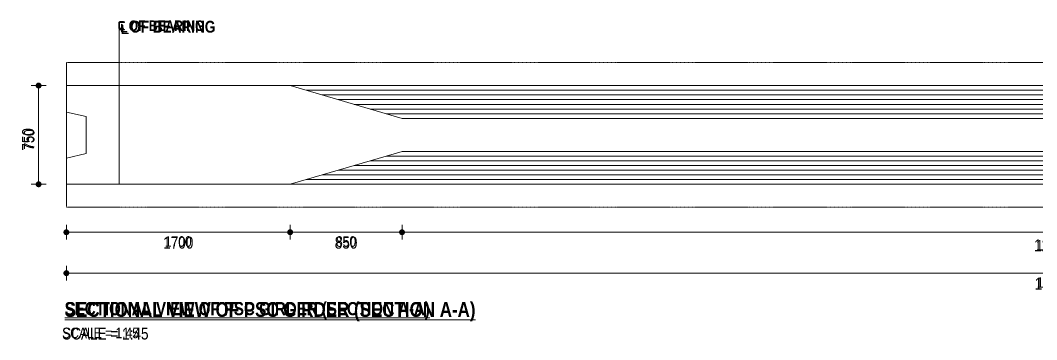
# Model space of a CAD drawing. Header units: millimetres. Extents: x -899 to 143471, y -7850 to 22336.
# Drawn here: x -343 to 7379, y -6731 to -4305 of the extents above; entities that cross this region are included whole.
import ezdxf

# ---------------------------------------------------------------- set-up
doc = ezdxf.new("R2010")
doc.units = ezdxf.units.MM
doc.header["$PDMODE"] = 3
doc.linetypes.add('CENTER2', pattern=[28.575, 19.05, -3.175, 3.175, -3.175])
doc.linetypes.add('DASHED2', pattern=[0.375, 0.25, -0.125])
for name, color, linetype, lineweight in [('Center Line', 3, 'CENTER2', 9), ('Concrete inside', 124, 'Continuous', 13), ('Concrete Out', 4, 'Continuous', 20), ('Dimension', 3, 'Continuous', 9), ('Dimension @ 40', 3, 'Continuous', 9), ('Dimension @ 45', 3, 'Continuous', 9), ('Text_Normal', 7, 'Continuous', 25), ('Text_Normal @ 40', 7, 'Continuous', 25), ('Text_Normal @ 45', 7, 'Continuous', 25), ('Text_Title', 1, 'Continuous', 20), ('Text_Title @ 40', 1, 'Continuous', 20), ('Text_Title @ 45', 1, 'Continuous', 20)]:
    doc.layers.add(name, color=color, linetype=linetype, lineweight=lineweight)
doc.styles.add('SWIS_B_N', font='swisscb.ttf', dxfattribs={"height": 2})
doc.styles.add('SWIS_B_T', font='swisscb.ttf', dxfattribs={"height": 2.5})
doc.styles.add('SWIS_R_N', font='swissc.ttf', dxfattribs={"height": 2})
doc.dimstyles.new('Dot_Anno', dxfattribs={"dimtxt": 2, "dimasz": 1, "dimexe": 1.25, "dimexo": 0.75, "dimgap": 0.75, "dimtad": 2, "dimdec": 0, "dimzin": 0, "dimdsep": 46, "dimtxsty": 'SWIS_R_N', "dimblk": 'DOT', "dimcen": 0.5, "dimadec": 0, "dimazin": 0, "dimtfac": 1, "dimtdec": 0, "dimtofl": 0, "dimtmove": 0, "dimatfit": 3, "dimfxl": 1.25, "dimfxlon": 1, "dimtolj": 1, "dimtzin": 0, "dimarcsym": 0})

# ---------------------------------------------------------------- blocks, each defined once
blk = doc.blocks.new('*U958')
at = {"layer": 'Text_Title @ 40', "insert": (-6, -6445.6), "char_height": 100, "attachment_point": 1, "style": 'SWIS_B_T'}
blk.add_mtext_dynamic_manual_height_columns('{\\LSECTIONAL VIEW OF PSC GIRDER (SECTION A-A)}', width=3688.34, gutter_width=550, heights=[0], dxfattribs=at)
at = {"layer": 'Text_Title @ 45', "insert": (-6, -6445.6), "char_height": 112.5, "attachment_point": 1, "style": 'SWIS_B_T'}
blk.add_mtext_dynamic_manual_height_columns('{\\LSECTIONAL VIEW OF PSC GIRDER (SECTION A-A)}', width=4149.383, gutter_width=618.8, heights=[0], dxfattribs=at)
blk = doc.blocks.new('*U959')
at = {"layer": 'Text_Normal @ 40', "insert": (-25.2, -6640), "char_height": 80, "attachment_point": 1, "style": 'SWIS_R_N'}
blk.add_mtext_dynamic_manual_height_columns('SCALE = 1:45', width=786.347, gutter_width=400, heights=[0], dxfattribs=at)
at = {"layer": 'Text_Normal @ 45', "insert": (-25.2, -6640), "char_height": 90, "attachment_point": 1, "style": 'SWIS_R_N'}
blk.add_mtext_dynamic_manual_height_columns('SCALE = 1:45', width=884.64, gutter_width=450, heights=[0], dxfattribs=at)
blk = doc.blocks.new('_Dot')
at = {"color": 0, "linetype": 'ByBlock', "lineweight": -2}
blk.add_line((-0.5, 0), (-1, 0), dxfattribs=at)
at = {"color": 0, "linetype": 'ByBlock', "const_width": 0.5}
blk.add_lwpolyline([(-0.25, 0, 1), (0.25, 0, 1)], format="xyb", close=True, dxfattribs=at)
blk = doc.blocks.new('*D777')
at = {"layer": 'Defpoints', "color": 0, "transparency": 16777216}
for p in [(-204.1, -4800.7), (6.8, -4800.7), (6.8, -5550.7)]:
    blk.add_point(p, dxfattribs=at)
at = {"layer": 'Dimension', "color": 0, "lineweight": -2, "transparency": 16777216}
for p, q in [((-154.1, -4800.7), (-254.1, -4800.7)), ((-204.1, -5510.7), (-204.1, -4840.7)), ((-154.1, -5550.7), (-254.1, -5550.7))]:
    blk.add_line(p, q, dxfattribs=at)
at = {"layer": 'Dimension', "color": 0, "lineweight": -2, "transparency": 16777216, "xscale": 40, "yscale": 40, "zscale": 40}
for p, rotation in [((-204.1, -4800.7), 90), ((-204.1, -5550.7), 270)]:
    blk.add_blockref('_Dot', p, dxfattribs=dict(at, rotation=rotation))
at = {"layer": 'Dimension', "color": 0, "transparency": 16777216, "insert": (-275.1, -5210), "char_height": 80, "attachment_point": 5, "rotation": 90, "style": 'SWIS_R_N'}
blk.add_mtext('\\A1;750', dxfattribs=at)
blk = doc.blocks.new('*D778')
at = {"layer": 'Defpoints', "color": 0, "transparency": 16777216}
for p in [(-204.1, -4800.7), (6.8, -4800.7), (6.8, -5550.7)]:
    blk.add_point(p, dxfattribs=at)
at = {"layer": 'Dimension', "color": 0, "lineweight": -2, "transparency": 16777216}
for p, q in [((-147.8, -4800.7), (-260.3, -4800.7)), ((-204.1, -5505.7), (-204.1, -4845.7)), ((-147.8, -5550.7), (-260.3, -5550.7))]:
    blk.add_line(p, q, dxfattribs=at)
at = {"layer": 'Dimension', "color": 0, "lineweight": -2, "transparency": 16777216, "xscale": 45, "yscale": 45, "zscale": 45}
for p, rotation in [((-204.1, -4800.7), 90), ((-204.1, -5550.7), 270)]:
    blk.add_blockref('_Dot', p, dxfattribs=dict(at, rotation=rotation))
at = {"layer": 'Dimension', "color": 0, "transparency": 16777216, "insert": (-284, -5210), "char_height": 90, "attachment_point": 5, "rotation": 90, "style": 'SWIS_R_N'}
blk.add_mtext('\\A1;750', dxfattribs=at)
blk = doc.blocks.new('*D780')
at = {"layer": 'Defpoints', "color": 0, "transparency": 16777216}
for p in [(6.8, -5550.7), (1706.8, -5550.7), (1706.8, -5915.1)]:
    blk.add_point(p, dxfattribs=at)
at = {"layer": 'Dimension', "color": 0, "lineweight": -2, "transparency": 16777216}
for p, q in [((6.8, -5865.1), (6.8, -5965.1)), ((1706.8, -5865.1), (1706.8, -5965.1)), ((46.8, -5915.1), (1666.8, -5915.1))]:
    blk.add_line(p, q, dxfattribs=at)
at = {"layer": 'Dimension', "color": 0, "lineweight": -2, "transparency": 16777216, "xscale": 40, "yscale": 40, "zscale": 40, "rotation": 180}
blk.add_blockref('_Dot', (6.8, -5915.1), dxfattribs=at)
at = {"layer": 'Dimension', "color": 0, "lineweight": -2, "transparency": 16777216, "xscale": 40, "yscale": 40, "zscale": 40}
blk.add_blockref('_Dot', (1706.8, -5915.1), dxfattribs=at)
at = {"layer": 'Dimension', "color": 0, "transparency": 16777216, "insert": (856.8, -5986.1), "char_height": 80, "attachment_point": 5, "style": 'SWIS_R_N'}
blk.add_mtext('\\A1;1700', dxfattribs=at)
blk = doc.blocks.new('*D781')
at = {"layer": 'Defpoints', "color": 0, "transparency": 16777216}
for p in [(6.8, -5550.7), (1706.8, -5550.7), (1706.8, -5915.1)]:
    blk.add_point(p, dxfattribs=at)
at = {"layer": 'Dimension', "color": 0, "lineweight": -2, "transparency": 16777216}
for p, q in [((6.8, -5858.8), (6.8, -5971.3)), ((1706.8, -5858.8), (1706.8, -5971.3)), ((51.8, -5915.1), (1661.8, -5915.1))]:
    blk.add_line(p, q, dxfattribs=at)
at = {"layer": 'Dimension', "color": 0, "lineweight": -2, "transparency": 16777216, "xscale": 45, "yscale": 45, "zscale": 45, "rotation": 180}
blk.add_blockref('_Dot', (6.8, -5915.1), dxfattribs=at)
at = {"layer": 'Dimension', "color": 0, "lineweight": -2, "transparency": 16777216, "xscale": 45, "yscale": 45, "zscale": 45}
blk.add_blockref('_Dot', (1706.8, -5915.1), dxfattribs=at)
at = {"layer": 'Dimension', "color": 0, "transparency": 16777216, "insert": (856.8, -5995), "char_height": 90, "attachment_point": 5, "style": 'SWIS_R_N'}
blk.add_mtext('\\A1;1700', dxfattribs=at)
blk = doc.blocks.new('*D783')
at = {"layer": 'Defpoints', "color": 0, "transparency": 16777216}
for p in [(2556.8, -5300.7), (1706.8, -5550.7), (2556.8, -5915.1)]:
    blk.add_point(p, dxfattribs=at)
at = {"layer": 'Dimension', "color": 0, "lineweight": -2, "transparency": 16777216}
for p, q in [((1706.8, -5865.1), (1706.8, -5965.1)), ((2556.8, -5865.1), (2556.8, -5965.1)), ((1746.8, -5915.1), (2516.8, -5915.1))]:
    blk.add_line(p, q, dxfattribs=at)
at = {"layer": 'Dimension', "color": 0, "lineweight": -2, "transparency": 16777216, "xscale": 40, "yscale": 40, "zscale": 40, "rotation": 180}
blk.add_blockref('_Dot', (1706.8, -5915.1), dxfattribs=at)
at = {"layer": 'Dimension', "color": 0, "lineweight": -2, "transparency": 16777216, "xscale": 40, "yscale": 40, "zscale": 40}
blk.add_blockref('_Dot', (2556.8, -5915.1), dxfattribs=at)
at = {"layer": 'Dimension', "color": 0, "transparency": 16777216, "insert": (2131.8, -5986.1), "char_height": 80, "attachment_point": 5, "style": 'SWIS_R_N'}
blk.add_mtext('\\A1;850', dxfattribs=at)
blk = doc.blocks.new('*D784')
at = {"layer": 'Defpoints', "color": 0, "transparency": 16777216}
for p in [(2556.8, -5300.7), (1706.8, -5550.7), (2556.8, -5915.1)]:
    blk.add_point(p, dxfattribs=at)
at = {"layer": 'Dimension', "color": 0, "lineweight": -2, "transparency": 16777216}
for p, q in [((1706.8, -5858.8), (1706.8, -5971.3)), ((2556.8, -5858.8), (2556.8, -5971.3)), ((1751.8, -5915.1), (2511.8, -5915.1))]:
    blk.add_line(p, q, dxfattribs=at)
at = {"layer": 'Dimension', "color": 0, "lineweight": -2, "transparency": 16777216, "xscale": 45, "yscale": 45, "zscale": 45, "rotation": 180}
blk.add_blockref('_Dot', (1706.8, -5915.1), dxfattribs=at)
at = {"layer": 'Dimension', "color": 0, "lineweight": -2, "transparency": 16777216, "xscale": 45, "yscale": 45, "zscale": 45}
blk.add_blockref('_Dot', (2556.8, -5915.1), dxfattribs=at)
at = {"layer": 'Dimension', "color": 0, "transparency": 16777216, "insert": (2131.8, -5995), "char_height": 90, "attachment_point": 5, "style": 'SWIS_R_N'}
blk.add_mtext('\\A1;850', dxfattribs=at)
blk = doc.blocks.new('*D786')
at = {"layer": 'Defpoints', "color": 0, "transparency": 16777216}
for p in [(2556.8, -5300.7), (15006.8, -5550.7), (15006.8, -5915.1)]:
    blk.add_point(p, dxfattribs=at)
at = {"layer": 'Dimension', "color": 0, "lineweight": -2, "transparency": 16777216}
for p, q in [((2556.8, -5865.1), (2556.8, -5965.1)), ((15006.8, -5865.1), (15006.8, -5965.1)), ((2596.8, -5915.1), (14966.8, -5915.1))]:
    blk.add_line(p, q, dxfattribs=at)
at = {"layer": 'Dimension', "color": 0, "lineweight": -2, "transparency": 16777216, "xscale": 40, "yscale": 40, "zscale": 40, "rotation": 180}
blk.add_blockref('_Dot', (2556.8, -5915.1), dxfattribs=at)
at = {"layer": 'Dimension', "color": 0, "lineweight": -2, "transparency": 16777216, "xscale": 40, "yscale": 40, "zscale": 40}
blk.add_blockref('_Dot', (15006.8, -5915.1), dxfattribs=at)
at = {"layer": 'Dimension', "color": 0, "transparency": 16777216, "insert": (7502.4, -6015.2), "char_height": 80, "attachment_point": 5, "style": 'SWIS_R_N'}
blk.add_mtext('\\A1;12450', dxfattribs=at)
blk = doc.blocks.new('*D787')
at = {"layer": 'Defpoints', "color": 0, "transparency": 16777216}
for p in [(2556.8, -5300.7), (15006.8, -5550.7), (15006.8, -5915.1)]:
    blk.add_point(p, dxfattribs=at)
at = {"layer": 'Dimension', "color": 0, "lineweight": -2, "transparency": 16777216}
for p, q in [((2556.8, -5858.8), (2556.8, -5971.3)), ((15006.8, -5858.8), (15006.8, -5971.3)), ((2601.8, -5915.1), (14961.8, -5915.1))]:
    blk.add_line(p, q, dxfattribs=at)
at = {"layer": 'Dimension', "color": 0, "lineweight": -2, "transparency": 16777216, "xscale": 45, "yscale": 45, "zscale": 45, "rotation": 180}
blk.add_blockref('_Dot', (2556.8, -5915.1), dxfattribs=at)
at = {"layer": 'Dimension', "color": 0, "lineweight": -2, "transparency": 16777216, "xscale": 45, "yscale": 45, "zscale": 45}
blk.add_blockref('_Dot', (15006.8, -5915.1), dxfattribs=at)
at = {"layer": 'Dimension', "color": 0, "transparency": 16777216, "insert": (7502.4, -6015.2), "char_height": 90, "attachment_point": 5, "style": 'SWIS_R_N'}
blk.add_mtext('\\A1;12450', dxfattribs=at)
blk = doc.blocks.new('*D789')
at = {"layer": 'Defpoints', "color": 0, "transparency": 16777216}
for p in [(6.8, -5550.7), (15006.8, -5550.7), (15006.8, -6226.1)]:
    blk.add_point(p, dxfattribs=at)
at = {"layer": 'Dimension', "color": 0, "lineweight": -2, "transparency": 16777216}
for p, q in [((6.8, -6176.1), (6.8, -6276.1)), ((15006.8, -6176.1), (15006.8, -6276.1)), ((46.8, -6226.1), (14966.8, -6226.1))]:
    blk.add_line(p, q, dxfattribs=at)
at = {"layer": 'Dimension', "color": 0, "lineweight": -2, "transparency": 16777216, "xscale": 40, "yscale": 40, "zscale": 40, "rotation": 180}
blk.add_blockref('_Dot', (6.8, -6226.1), dxfattribs=at)
at = {"layer": 'Dimension', "color": 0, "lineweight": -2, "transparency": 16777216, "xscale": 40, "yscale": 40, "zscale": 40}
blk.add_blockref('_Dot', (15006.8, -6226.1), dxfattribs=at)
at = {"layer": 'Dimension', "color": 0, "transparency": 16777216, "insert": (7506.8, -6297.2), "char_height": 80, "attachment_point": 5, "style": 'SWIS_R_N'}
blk.add_mtext('\\A1;15000', dxfattribs=at)
blk = doc.blocks.new('*D790')
at = {"layer": 'Defpoints', "color": 0, "transparency": 16777216}
for p in [(6.8, -5550.7), (15006.8, -5550.7), (15006.8, -6226.1)]:
    blk.add_point(p, dxfattribs=at)
at = {"layer": 'Dimension', "color": 0, "lineweight": -2, "transparency": 16777216}
for p, q in [((6.8, -6169.9), (6.8, -6282.4)), ((15006.8, -6169.9), (15006.8, -6282.4)), ((51.8, -6226.1), (14961.8, -6226.1))]:
    blk.add_line(p, q, dxfattribs=at)
at = {"layer": 'Dimension', "color": 0, "lineweight": -2, "transparency": 16777216, "xscale": 45, "yscale": 45, "zscale": 45, "rotation": 180}
blk.add_blockref('_Dot', (6.8, -6226.1), dxfattribs=at)
at = {"layer": 'Dimension', "color": 0, "lineweight": -2, "transparency": 16777216, "xscale": 45, "yscale": 45, "zscale": 45}
blk.add_blockref('_Dot', (15006.8, -6226.1), dxfattribs=at)
at = {"layer": 'Dimension', "color": 0, "transparency": 16777216, "insert": (7506.8, -6306.1), "char_height": 90, "attachment_point": 5, "style": 'SWIS_R_N'}
blk.add_mtext('\\A1;15000', dxfattribs=at)
blk = doc.blocks.new('*U987')
at = {"layer": 'Text_Normal @ 40', "insert": (391.4, -4286.2), "char_height": 80, "attachment_point": 1, "style": 'SWIS_B_N'}
blk.add_mtext_dynamic_manual_height_columns('{\\fISOCPEUR|b1|i0|c0|p34;\\H1.25x;℄} OF BEARING', width=663.234, gutter_width=400, heights=[0], dxfattribs=at)
at = {"layer": 'Text_Normal @ 45', "insert": (391.4, -4286.2), "char_height": 90, "attachment_point": 1, "style": 'SWIS_B_N'}
blk.add_mtext_dynamic_manual_height_columns('{\\fISOCPEUR|b1|i0|c0|p34;\\H1.25x;℄} OF BEARING', width=746.138, gutter_width=450, heights=[0], dxfattribs=at)
blk = doc.blocks.new('*U960')
at = {"layer": 'Dimension @ 40'}
dim = blk.add_linear_dim(base=(-204.1, -4800.7), p1=(6.8, -5550.7), p2=(6.8, -4800.7), angle=90, dimstyle='Dot_Anno', override={"dimscale": 40, "dimtix": 0, "dimtofl": 0, "dimtmove": 1, "dimatfit": 1}, dxfattribs=at)
dim.commit()
dim.dimension.update_dxf_attribs({"geometry": '*D777', "text_midpoint": (-204.1, -5210), "dimtype": 128})
at = {"layer": 'Dimension @ 45'}
dim = blk.add_linear_dim(base=(-204.1, -4800.7), p1=(6.8, -5550.7), p2=(6.8, -4800.7), angle=90, dimstyle='Dot_Anno', override={"dimscale": 45, "dimtix": 0, "dimtofl": 0, "dimtmove": 1, "dimatfit": 1}, dxfattribs=at)
dim.commit()
dim.dimension.update_dxf_attribs({"geometry": '*D778', "text_midpoint": (-204.1, -5210), "dimtype": 128})
blk = doc.blocks.new('*U961')
at = {"layer": 'Dimension @ 40'}
dim = blk.add_linear_dim(base=(1706.8, -5915.1), p1=(6.8, -5550.7), p2=(1706.8, -5550.7), dimstyle='Dot_Anno', override={"dimscale": 40, "dimtix": 0, "dimtofl": 0, "dimtmove": 0, "dimatfit": 1}, dxfattribs=at)
dim.commit()
dim.dimension.update_dxf_attribs({"geometry": '*D780', "text_midpoint": (856.8, -5986.1)})
at = {"layer": 'Dimension @ 45'}
dim = blk.add_linear_dim(base=(1706.8, -5915.1), p1=(6.8, -5550.7), p2=(1706.8, -5550.7), dimstyle='Dot_Anno', override={"dimscale": 45, "dimtix": 0, "dimtofl": 0, "dimtmove": 0, "dimatfit": 1}, dxfattribs=at)
dim.commit()
dim.dimension.update_dxf_attribs({"geometry": '*D781', "text_midpoint": (856.8, -5995)})
blk = doc.blocks.new('*U962')
at = {"layer": 'Dimension @ 40'}
dim = blk.add_linear_dim(base=(2556.8, -5915.1), p1=(1706.8, -5550.7), p2=(2556.8, -5300.7), dimstyle='Dot_Anno', override={"dimscale": 40, "dimtix": 0, "dimtofl": 0, "dimtmove": 1, "dimatfit": 1}, dxfattribs=at)
dim.commit()
dim.dimension.update_dxf_attribs({"geometry": '*D783', "text_midpoint": (2131.8, -5986.1)})
at = {"layer": 'Dimension @ 45'}
dim = blk.add_linear_dim(base=(2556.8, -5915.1), p1=(1706.8, -5550.7), p2=(2556.8, -5300.7), dimstyle='Dot_Anno', override={"dimscale": 45, "dimtix": 0, "dimtofl": 0, "dimtmove": 1, "dimatfit": 1}, dxfattribs=at)
dim.commit()
dim.dimension.update_dxf_attribs({"geometry": '*D784', "text_midpoint": (2131.8, -5995)})
blk = doc.blocks.new('*U963')
at = {"layer": 'Dimension @ 40'}
dim = blk.add_linear_dim(base=(15006.8, -5915.1), p1=(2556.8, -5300.7), p2=(15006.8, -5550.7), dimstyle='Dot_Anno', override={"dimscale": 40, "dimtix": 0, "dimtofl": 0, "dimtmove": 2, "dimatfit": 1}, dxfattribs=at)
dim.commit()
dim.dimension.update_dxf_attribs({"geometry": '*D786', "text_midpoint": (7502.4, -6015.2), "dimtype": 128})
at = {"layer": 'Dimension @ 45'}
dim = blk.add_linear_dim(base=(15006.8, -5915.1), p1=(2556.8, -5300.7), p2=(15006.8, -5550.7), dimstyle='Dot_Anno', override={"dimscale": 45, "dimtix": 0, "dimtofl": 0, "dimtmove": 2, "dimatfit": 1}, dxfattribs=at)
dim.commit()
dim.dimension.update_dxf_attribs({"geometry": '*D787', "text_midpoint": (7502.4, -6015.2), "dimtype": 128})
blk = doc.blocks.new('*U964')
at = {"layer": 'Dimension @ 40'}
dim = blk.add_linear_dim(base=(15006.8, -6226.1), p1=(6.8, -5550.7), p2=(15006.8, -5550.7), dimstyle='Dot_Anno', override={"dimscale": 40, "dimtix": 0, "dimtofl": 0, "dimtmove": 0, "dimatfit": 1}, dxfattribs=at)
dim.commit()
dim.dimension.update_dxf_attribs({"geometry": '*D789', "text_midpoint": (7506.8, -6297.2)})
at = {"layer": 'Dimension @ 45'}
dim = blk.add_linear_dim(base=(15006.8, -6226.1), p1=(6.8, -5550.7), p2=(15006.8, -5550.7), dimstyle='Dot_Anno', override={"dimscale": 45, "dimtix": 0, "dimtofl": 0, "dimtmove": 0, "dimatfit": 1}, dxfattribs=at)
dim.commit()
dim.dimension.update_dxf_attribs({"geometry": '*D790', "text_midpoint": (7506.8, -6306.1)})

msp = doc.modelspace()

# ---------------------------------------------------------------- linework, layer by layer
at = {"layer": 'Center Line', "ltscale": 0.2}
msp.add_line((406.8, -5550.7), (406.8, -4339.8), dxfattribs=at)
at = {"layer": 'Concrete inside', "lineweight": 0, "ltscale": 50}
for p, q in [((2556.8, -5050.7), (1706.8, -4800.7)), ((1828.3, -4836.4), (15006.8, -4836.4)), ((1949.7, -4872.1), (15006.8, -4872.1)), ((2071.1, -4907.8), (15006.8, -4907.8)), ((2192.5, -4943.5), (15006.8, -4943.5)), ((2314, -4979.2), (15006.8, -4979.2)), ((2435.4, -5015), (15006.8, -5015)), ((15006.8, -5050.7), (2556.8, -5050.7)), ((2556.8, -5300.7), (1706.8, -5550.7)), ((15006.8, -5300.7), (2556.8, -5300.7)), ((2314, -5372.1), (15006.8, -5372.1)), ((2435.4, -5336.4), (15006.8, -5336.4)), ((1949.7, -5479.2), (15006.8, -5479.2)), ((2071.1, -5443.5), (15006.8, -5443.5)), ((2192.5, -5407.8), (15006.8, -5407.8)), ((1828.3, -5515), (15006.8, -5515))]:
    msp.add_line(p, q, dxfattribs=at)
at = {"layer": 'Concrete inside', "linetype": 'DASHED2', "ltscale": 3}
for points in [[(6.8, -4800.7), (6.8, -4625.2), (15006.8, -4625.2), (15006.8, -4800.7)], [(6.8, -5550.7), (6.8, -5725.2), (15006.8, -5725.2), (15006.8, -5550.7)]]:
    msp.add_lwpolyline(points, dxfattribs=at)
at = {"layer": 'Concrete Out'}
for p, q in [((6.8, -4800.7), (6.8, -5550.7)), ((6.8, -4800.7), (15006.8, -4800.7)), ((6.8, -5550.7), (15006.8, -5550.7))]:
    msp.add_line(p, q, dxfattribs=at)
msp.add_lwpolyline([(6.8, -5351.8), (156.8, -5315.9), (156.8, -5036.8), (6.8, -5001.8)], dxfattribs=at)

# ---------------------------------------------------------------- block references
at = {"layer": 'Dimension'}
for name in ['*U960', '*U962', '*U963', '*U961', '*U964']:
    msp.add_blockref(name, (0, 0), dxfattribs=at)
at = {"layer": 'Text_Normal'}
for name in ['*U987', '*U959']:
    msp.add_blockref(name, (0, 0), dxfattribs=at)
at = {"layer": 'Text_Title'}
msp.add_blockref('*U958', (0, 0), dxfattribs=at)

doc.saveas('drawing.dxf')
